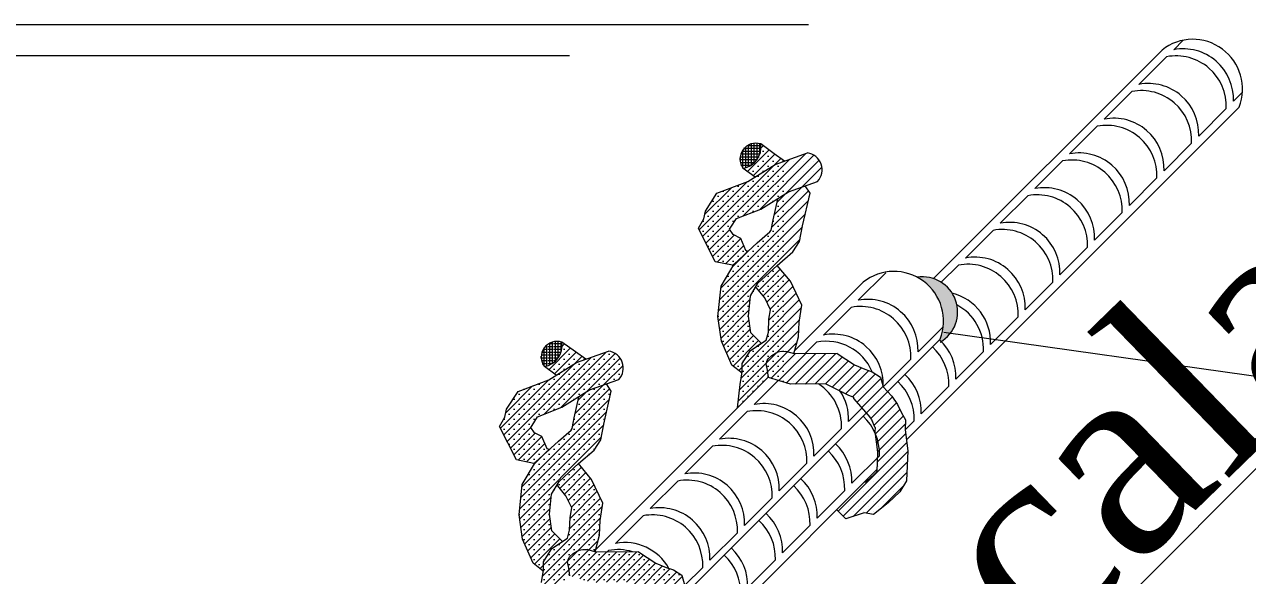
# Model space of a CAD drawing. Header units: millimetres. Extents: x 1177285 to 1225570, y -905119 to -683091.
# Drawn here: x 1220488 to 1222720, y -751566 to -750561 of the extents above; entities that cross this region are included whole.
import ezdxf

# ---------------------------------------------------------------- set-up
doc = ezdxf.new("R2010")
doc.units = ezdxf.units.MM
doc.layers.add('Элемент модели - Зона_Ном._пера__1', color=7, linetype='Continuous', lineweight=5)
doc.styles.add('style6', font='ARIALN.TTF', dxfattribs={"height": 300})

msp = doc.modelspace()

# ---------------------------------------------------------------- hatches: boundary and pattern name
at = {"lineweight": 9}
h = msp.add_hatch(dxfattribs=at)
h.set_pattern_fill('SACNCR', color=256, scale=398.298992, style=0)
h.set_pattern_definition([(45, (1032644.286, -654230.096), (-9.1251333, 9.1251333), []), (45, (1032653.411, -654230.096), (-9.1251333, 9.1251333), [0, -12.9048873])])
edge = h.paths.add_edge_path()
edge.add_line((1221916.781, -750795.671), (1221935.208, -750847.557))
edge.add_ellipse((1221912.468, -750826.418), major_axis=(-31.048, 0.093), ratio=1, start_angle=137.261191, end_angle=262.185041)
h.paths.add_polyline_path([(1221900.201, -751130.993), (1221901.438, -751104.393), (1221906.409, -751073.075), (1221885.534, -751029.676), (1221861.566, -751000.915), (1221826.481, -751033.258), (1221822.042, -751040.717), (1221823.728, -751041.518), (1221838.87, -751059.688), (1221849.332, -751081.437), (1221846.579, -751098.781), (1221845.477, -751122.457), (1221841.623, -751136.773), (1221812.992, -751155.769), (1221797.69, -751179.696), (1221797.85, -751194.862), (1221793.996, -751217.712), (1221789.145, -751262.069), (1221845.753, -751205.461), (1221843.795, -751191.456), (1221841.593, -751180.168), (1221843.52, -751174.387), (1221845.172, -751171.083), (1221851.779, -751164.751), (1221862.516, -751158.419), (1221869.663, -751157.307), (1221877.354, -751157.465), (1221889.96, -751161.254), (1221892.825, -751158.389)])
h.paths.add_polyline_path([(1222055.257, -751221.84), (1222050.16, -751204.324), (1222034.883, -751194.502), (1222021.672, -751190.182), (1222002.676, -751182.198), (1221971.236, -751161.451), (1221893.35, -751162.273), (1221877.354, -751157.465), (1221869.663, -751157.307), (1221862.516, -751158.419), (1221851.779, -751164.751), (1221845.172, -751171.083), (1221843.52, -751174.387), (1221841.593, -751180.168), (1221843.795, -751191.456), (1221845.753, -751205.461), (1221885.539, -751217.42), (1221950.616, -751216.732), (1221990.558, -751236.831), (1222000.88, -751241.169), (1222000.963, -751243.405), (1222027.483, -751273.712), (1222033.376, -751281.931), (1222039.362, -751294.824), (1222040.113, -751296.133), (1222039.843, -751303.32), (1222044.907, -751341.503), (1222043.303, -751376.6), (1222042.169, -751378.441), (1222027.916, -751391.954), (1222022.728, -751396.083), (1222022.037, -751395.947), (1221970.98, -751447.004), (1221986.709, -751462.733), (1222020.296, -751451.721), (1222037.089, -751455.025), (1222064.069, -751433.551), (1222085.267, -751413.454), (1222097.656, -751393.356), (1222100.134, -751339.121), (1222095.041, -751300.716), (1222095.729, -751282.409), (1222088.296, -751269.469), (1222081.138, -751254.052), (1222070.676, -751239.461)])
h.paths.add_polyline_path([(1221813.267, -751123.558), (1221808.862, -751092.999), (1221812.716, -751056.384), (1221826.481, -751033.258), (1221861.72, -751000.772), (1221890.352, -750976.27), (1221902.465, -750957.274), (1221907.972, -750928.643), (1221921.461, -750868.902), (1221912.636, -750855.573), (1221881.925, -750866.48), (1221862.032, -750878.882), (1221862.575, -750879.702), (1221854.068, -750917.377), (1221850.383, -750936.543), (1221848.33, -750939.761), (1221825.148, -750959.6), (1221783.268, -750998.208), (1221759.223, -751038.604), (1221753.385, -751094.061), (1221759.832, -751138.783), (1221778.997, -751182.641), (1221797.452, -751197.223), (1221797.85, -751194.862), (1221797.69, -751179.696), (1221812.992, -751155.769), (1221832.519, -751142.813)])
h.paths.add_polyline_path([(1221916.781, -750795.671), (1221857.866, -750816.594), (1221807.882, -750847.757), (1221751.323, -750869.177), (1221730.4, -750901.663), (1221727.372, -750915.979), (1221717.736, -750933.048), (1221748.57, -750994.165), (1221780.204, -751000.552), (1221781.154, -751001.76), (1221783.268, -750998.208), (1221808.361, -750975.075), (1221804.376, -750973.689), (1221794.933, -750951.38), (1221781.418, -750944.625), (1221774.671, -750934.742), (1221776.934, -750931.099), (1221787.136, -750915.26), (1221831.501, -750897.917), (1221881.925, -750866.48), (1221935.208, -750847.557)])
edge = h.paths.add_edge_path()
edge.add_ellipse((1221792.226, -750784.886), major_axis=(39.748, 0.001), ratio=1, start_angle=-79.604647, end_angle=8.07211)
edge.add_line((1221831.58, -750779.304), (1221874.936, -750810.532))
edge.add_line((1221874.936, -750810.532), (1221857.866, -750816.594))
edge.add_line((1221857.866, -750816.594), (1221821.029, -750839.561))
edge.add_line((1221821.029, -750839.561), (1221799.4, -750823.982))
h = msp.add_hatch(dxfattribs=at)
h.set_pattern_fill('SACNCR', color=256, scale=159.319597, angle=45, style=0)
h.set_pattern_definition([(90, (1032644.2857, -654230.0963), (-5.16195493, 2e-15), []), (90, (1032646.8667, -654227.5154), (-5.16195493, 2e-15), [0, -5.16195493])])
edge = h.paths.add_edge_path()
edge.add_ellipse((1221792.226, -750784.886), major_axis=(39.748, 0.093), ratio=1, start_angle=-79.73682, end_angle=7.939938)
edge.add_ellipse((1221822.62, -750806.779), major_axis=(28.899, 0.02), ratio=1, start_angle=71.898133, end_angle=216.493652)
h = msp.add_hatch(color=256, dxfattribs=at)
edge = h.paths.add_edge_path()
edge.add_ellipse((1222074.593, -751102.271), major_axis=(-90.547, 0.014), ratio=1, start_angle=158.654458, end_angle=242.078991, ccw=False)
edge.add_line((1222158.924, -751135.242), (1222157.83, -751136.335))
edge.add_ellipse((1222095.86, -751204.201), major_axis=(-64.985, 64.985), ratio=1, start_angle=269.648596, end_angle=272.599908, ccw=False)
edge.add_ellipse((1222126.701, -751085.626), major_axis=(64.093, 0.288), ratio=1, start_angle=-57.647548, end_angle=98.445066)
h = msp.add_hatch(dxfattribs=at)
h.set_pattern_fill('SACNCR', color=256, scale=398.298992, style=0)
h.set_pattern_definition([(45, (1032281.424, -654591.422), (-9.1251333, 9.1251333), []), (45, (1032290.549, -654591.422), (-9.1251333, 9.1251333), [0, -12.9048873])])
edge = h.paths.add_edge_path()
edge.add_line((1221553.919, -751156.997), (1221572.346, -751208.882))
edge.add_ellipse((1221549.606, -751187.743), major_axis=(31.048, 0.17), ratio=1, start_angle=-43.222758, end_angle=81.701092)
h.paths.add_polyline_path([(1221537.339, -751492.319), (1221538.576, -751465.719), (1221543.547, -751434.401), (1221522.672, -751391.002), (1221498.704, -751362.241), (1221463.619, -751394.584), (1221459.18, -751402.042), (1221460.866, -751402.843), (1221476.008, -751421.013), (1221486.47, -751442.762), (1221483.717, -751460.107), (1221482.615, -751483.783), (1221478.761, -751498.099), (1221450.129, -751517.095), (1221434.827, -751541.021), (1221434.988, -751556.188), (1221431.133, -751579.038), (1221426.282, -751623.395), (1221482.891, -751566.787), (1221480.933, -751552.781), (1221478.731, -751541.494), (1221480.658, -751535.713), (1221482.309, -751532.409), (1221488.917, -751526.077), (1221499.654, -751519.745), (1221506.8, -751518.633), (1221514.492, -751518.791), (1221527.097, -751522.58), (1221529.963, -751519.715)])
h.paths.add_polyline_path([(1221692.395, -751583.165), (1221687.298, -751565.65), (1221672.021, -751555.828), (1221658.81, -751551.508), (1221639.814, -751543.524), (1221608.374, -751522.776), (1221530.488, -751523.599), (1221514.492, -751518.791), (1221506.8, -751518.633), (1221499.654, -751519.745), (1221488.917, -751526.077), (1221482.309, -751532.409), (1221480.658, -751535.713), (1221478.731, -751541.494), (1221480.933, -751552.781), (1221482.891, -751566.787), (1221522.676, -751578.746), (1221587.754, -751578.058), (1221627.696, -751598.157), (1221638.018, -751602.495), (1221638.101, -751604.73), (1221664.621, -751635.038), (1221670.514, -751643.257), (1221676.5, -751656.15), (1221677.251, -751657.458), (1221676.981, -751664.646), (1221682.045, -751702.829), (1221680.441, -751737.926), (1221679.306, -751739.767), (1221665.054, -751753.279), (1221659.865, -751757.409), (1221659.175, -751757.273), (1221608.118, -751808.33), (1221623.846, -751824.059), (1221657.434, -751813.047), (1221674.227, -751816.35), (1221701.207, -751794.877), (1221722.405, -751774.779), (1221734.794, -751754.682), (1221737.272, -751700.447), (1221732.179, -751662.042), (1221732.867, -751643.734), (1221725.434, -751630.795), (1221718.276, -751615.378), (1221707.814, -751600.787)])
h.paths.add_polyline_path([(1221450.405, -751484.884), (1221446, -751454.325), (1221449.854, -751417.71), (1221463.619, -751394.584), (1221498.858, -751362.098), (1221527.49, -751337.596), (1221539.603, -751318.6), (1221545.109, -751289.968), (1221558.599, -751230.227), (1221549.774, -751216.899), (1221519.063, -751227.805), (1221499.17, -751240.208), (1221499.713, -751241.028), (1221491.206, -751278.703), (1221487.52, -751297.868), (1221485.468, -751301.087), (1221462.286, -751320.926), (1221420.406, -751359.534), (1221396.361, -751399.929), (1221390.523, -751455.387), (1221396.969, -751500.109), (1221416.135, -751543.967), (1221434.589, -751558.549), (1221434.988, -751556.188), (1221434.827, -751541.021), (1221450.129, -751517.095), (1221469.657, -751504.139)])
h.paths.add_polyline_path([(1221553.919, -751156.997), (1221495.004, -751177.92), (1221445.02, -751209.083), (1221388.461, -751230.503), (1221367.538, -751262.989), (1221364.51, -751277.304), (1221354.874, -751294.373), (1221385.708, -751355.491), (1221417.341, -751361.878), (1221418.292, -751363.085), (1221420.406, -751359.534), (1221445.499, -751336.401), (1221441.514, -751335.014), (1221432.071, -751312.706), (1221418.556, -751305.951), (1221411.809, -751296.068), (1221414.072, -751292.425), (1221424.274, -751276.585), (1221468.639, -751259.242), (1221519.063, -751227.805), (1221572.346, -751208.882)])
edge = h.paths.add_edge_path()
edge.add_ellipse((1221429.364, -751146.212), major_axis=(-39.748, 0.153), ratio=1, start_angle=100.617464, end_angle=188.294221)
edge.add_line((1221468.718, -751140.63), (1221512.073, -751171.858))
edge.add_line((1221512.073, -751171.858), (1221495.004, -751177.92))
edge.add_line((1221495.004, -751177.92), (1221458.166, -751200.886))
edge.add_line((1221458.166, -751200.886), (1221436.537, -751185.307))
h = msp.add_hatch(dxfattribs=at)
h.set_pattern_fill('SACNCR', color=256, scale=159.319597, angle=45, style=0)
h.set_pattern_definition([(90, (1032281.4236, -654591.422), (-5.16195493, 2e-15), []), (90, (1032284.0045, -654588.841), (-5.16195493, 2e-15), [0, -5.16195493])])
edge = h.paths.add_edge_path()
edge.add_ellipse((1221429.364, -751146.212), major_axis=(-39.747, 0.184), ratio=1, start_angle=100.662303, end_angle=188.33906)
edge.add_ellipse((1221459.758, -751168.104), major_axis=(-28.898, 0.151), ratio=1, start_angle=252.236266, end_angle=396.831784)

# ---------------------------------------------------------------- linework, layer by layer
at = {"lineweight": 15}
for p, q in [((1219368.115, -750561.431), (1221918.806, -750561.431)), ((1219755.315, -750617.91), (1221482.519, -750617.91))]:
    msp.add_line(p, q, dxfattribs=at)
at = {"lineweight": 20}
for p, q in [((1222147.081, -751024.859), (1222563.978, -750607.982)), ((1222097.463, -751318.985), (1222704.465, -750711.983)), ((1221893.391, -751156.287), (1222018.436, -751031.241)), ((1222063.223, -751230.943), (1222158.924, -751135.242)), ((1221527.097, -751522.58), (1221845.502, -751204.176)), ((1221701.077, -751593.088), (1222024.202, -751269.963)), ((1221734.781, -751681.667), (1222043.469, -751372.979))]:
    msp.add_line(p, q, dxfattribs=at)
at = {"lineweight": 9}
for p, q in [((1222585.22, -750607.363), (1222602.356, -750590.227)), ((1222521.9, -750670.683), (1222572.281, -750620.302)), ((1222458.58, -750734.003), (1222508.961, -750683.622)), ((1222694.241, -750701.517), (1222710.463, -750685.294)), ((1222630.921, -750764.837), (1222681.301, -750714.456)), ((1222395.26, -750797.323), (1222445.641, -750746.942)), ((1221856.214, -750797.047), (1221831.58, -750779.304)), ((1222567.601, -750828.157), (1222617.981, -750777.776)), ((1221874.936, -750810.532), (1221856.214, -750797.047)), ((1221857.866, -750816.594), (1221916.781, -750795.671)), ((1222331.94, -750860.643), (1222382.321, -750810.262)), ((1221821.029, -750839.561), (1221799.4, -750823.982)), ((1221807.882, -750847.757), (1221857.866, -750816.594)), ((1221751.323, -750869.177), (1221807.882, -750847.757)), ((1221881.925, -750866.48), (1221935.208, -750847.557)), ((1221921.461, -750868.902), (1221912.636, -750855.573)), ((1222504.281, -750891.477), (1222554.661, -750841.096)), ((1221730.4, -750901.663), (1221751.323, -750869.177)), ((1221831.501, -750897.917), (1221881.925, -750866.48)), ((1221907.972, -750928.643), (1221921.461, -750868.902)), ((1222268.62, -750923.963), (1222319.001, -750873.582)), ((1221787.136, -750915.26), (1221831.501, -750897.917)), ((1221854.068, -750917.377), (1221862.575, -750879.702)), ((1221862.575, -750879.702), (1221862.032, -750878.882)), ((1221717.736, -750933.048), (1221727.372, -750915.979)), ((1221727.372, -750915.979), (1221730.4, -750901.663)), ((1221776.934, -750931.099), (1221787.136, -750915.26)), ((1221850.383, -750936.543), (1221854.068, -750917.377)), ((1222440.961, -750954.797), (1222491.341, -750904.416)), ((1221748.57, -750994.165), (1221717.736, -750933.048)), ((1221774.671, -750934.742), (1221776.934, -750931.099)), ((1221781.418, -750944.625), (1221774.671, -750934.742)), ((1221794.933, -750951.38), (1221781.418, -750944.625)), ((1221825.148, -750959.6), (1221848.33, -750939.761)), ((1221848.33, -750939.761), (1221850.383, -750936.543)), ((1221902.465, -750957.274), (1221907.972, -750928.643)), ((1222205.3, -750987.283), (1222255.681, -750936.902)), ((1221783.268, -750998.208), (1221825.148, -750959.6)), ((1221804.376, -750973.689), (1221794.933, -750951.38)), ((1221890.352, -750976.27), (1221902.465, -750957.274)), ((1222377.641, -751018.117), (1222428.021, -750967.736)), ((1221808.361, -750975.075), (1221804.376, -750973.689)), ((1221861.72, -751000.772), (1221890.352, -750976.27)), ((1221780.204, -751000.552), (1221748.57, -750994.165)), ((1221759.223, -751038.604), (1221783.268, -750998.208)), ((1221781.154, -751001.76), (1221780.204, -751000.552)), ((1221826.481, -751033.258), (1221861.72, -751000.772)), ((1221885.534, -751029.676), (1221861.566, -751000.915)), ((1222161.062, -751031.521), (1222192.361, -751000.222)), ((1221812.716, -751056.384), (1221826.481, -751033.258)), ((1221906.409, -751073.075), (1221885.534, -751029.676)), ((1222009.557, -751064.366), (1222059.937, -751013.985)), ((1222314.321, -751081.437), (1222364.701, -751031.056)), ((1221753.385, -751094.061), (1221759.223, -751038.604)), ((1221808.862, -751092.999), (1221812.716, -751056.384)), ((1221823.728, -751041.518), (1221822.042, -751040.717)), ((1221838.87, -751059.688), (1221823.728, -751041.518)), ((1221849.332, -751081.437), (1221838.87, -751059.688)), ((1221901.438, -751104.393), (1221906.409, -751073.075)), ((1221946.237, -751127.686), (1221996.617, -751077.305)), ((1221759.832, -751138.783), (1221753.385, -751094.061)), ((1221813.267, -751123.558), (1221808.862, -751092.999)), ((1221845.477, -751122.457), (1221846.579, -751098.781)), ((1221846.579, -751098.781), (1221849.332, -751081.437)), ((1222251.001, -751144.757), (1222301.381, -751094.376)), ((1221832.519, -751142.813), (1221813.267, -751123.558)), ((1221841.623, -751136.773), (1221845.477, -751122.457)), ((1221900.201, -751130.993), (1221901.438, -751104.393)), ((1222118.577, -751158.52), (1222164.556, -751112.541)), ((1222165.802, -751122.467), (1223000.173, -751240.336)), ((1221493.352, -751158.373), (1221468.718, -751140.63)), ((1221778.997, -751182.641), (1221759.832, -751138.783)), ((1221812.992, -751155.769), (1221841.623, -751136.773)), ((1221824.302, -751148.265), (1221832.519, -751142.813)), ((1221891.897, -751161.837), (1221900.201, -751130.993)), ((1221911.844, -751162.078), (1221933.297, -751140.625)), ((1222063.223, -751230.943), (1222158.924, -751135.242)), ((1221512.073, -751171.858), (1221493.352, -751158.373)), ((1221495.004, -751177.92), (1221553.919, -751156.997)), ((1221797.69, -751179.696), (1221812.992, -751155.769)), ((1221845.172, -751171.083), (1221851.779, -751164.751)), ((1221851.779, -751164.751), (1221862.516, -751158.419)), ((1221862.516, -751158.419), (1221869.663, -751157.307)), ((1221869.663, -751157.307), (1221877.354, -751157.465)), ((1221893.35, -751162.273), (1221877.354, -751157.465)), ((1221971.236, -751161.451), (1221893.35, -751162.273)), ((1221971.236, -751161.451), (1222002.676, -751182.198)), ((1222187.681, -751208.077), (1222238.061, -751157.696)), ((1221458.166, -751200.886), (1221436.537, -751185.307)), ((1221445.02, -751209.083), (1221495.004, -751177.92)), ((1221797.452, -751197.223), (1221778.997, -751182.641)), ((1221797.85, -751194.862), (1221797.69, -751179.696)), ((1221841.593, -751180.168), (1221843.52, -751174.387)), ((1221843.795, -751191.456), (1221841.593, -751180.168)), ((1221843.52, -751174.387), (1221845.172, -751171.083)), ((1222002.676, -751182.198), (1222021.672, -751190.182)), ((1222021.672, -751190.182), (1222034.883, -751194.502)), ((1222055.257, -751221.84), (1222105.638, -751171.459)), ((1221388.461, -751230.503), (1221445.02, -751209.083)), ((1221519.063, -751227.805), (1221572.346, -751208.882)), ((1221793.996, -751217.712), (1221797.85, -751194.862)), ((1221819.597, -751254.325), (1221863.213, -751210.709)), ((1221845.753, -751205.461), (1221843.795, -751191.456)), ((1221885.539, -751217.42), (1221845.538, -751205.397)), ((1222034.883, -751194.502), (1222050.16, -751204.324)), ((1222050.16, -751204.324), (1222055.257, -751221.84)), ((1221367.538, -751262.989), (1221388.461, -751230.503)), ((1221468.639, -751259.242), (1221519.063, -751227.805)), ((1221545.109, -751289.968), (1221558.599, -751230.227)), ((1221558.599, -751230.227), (1221549.774, -751216.899)), ((1221789.333, -751260.344), (1221793.996, -751217.712)), ((1221950.616, -751216.732), (1221885.539, -751217.42)), ((1221950.616, -751216.732), (1221990.558, -751236.831)), ((1222055.257, -751221.84), (1222070.676, -751239.461)), ((1222124.361, -751271.397), (1222174.741, -751221.016)), ((1221491.206, -751278.703), (1221499.713, -751241.028)), ((1221499.713, -751241.028), (1221499.17, -751240.208)), ((1221990.558, -751236.831), (1222000.88, -751241.169)), ((1222000.88, -751241.169), (1222000.963, -751243.405)), ((1222000.963, -751243.405), (1222027.483, -751273.712)), ((1222070.676, -751239.461), (1222081.138, -751254.052)), ((1222081.138, -751254.052), (1222088.296, -751269.469)), ((1221354.874, -751294.373), (1221364.51, -751277.304)), ((1221364.51, -751277.304), (1221367.538, -751262.989)), ((1221414.072, -751292.425), (1221424.274, -751276.585)), ((1221424.274, -751276.585), (1221468.639, -751259.242)), ((1221487.52, -751297.868), (1221491.206, -751278.703)), ((1221701.077, -751593.088), (1222024.202, -751269.963)), ((1221756.277, -751317.645), (1221806.657, -751267.265)), ((1221991.937, -751285.16), (1222016.237, -751260.86)), ((1222027.483, -751273.712), (1222033.376, -751281.931)), ((1222088.296, -751269.469), (1222095.729, -751282.409)), ((1221385.708, -751355.491), (1221354.874, -751294.373)), ((1221411.809, -751296.068), (1221414.072, -751292.425)), ((1221418.556, -751305.951), (1221411.809, -751296.068)), ((1221462.286, -751320.926), (1221485.468, -751301.087)), ((1221485.468, -751301.087), (1221487.52, -751297.868)), ((1221539.603, -751318.6), (1221545.109, -751289.968)), ((1221928.617, -751348.48), (1221978.998, -751298.099)), ((1222033.376, -751281.931), (1222039.362, -751294.824)), ((1222039.362, -751294.824), (1222040.113, -751296.133)), ((1222040.113, -751296.133), (1222039.843, -751303.32)), ((1222095.729, -751282.409), (1222095.041, -751300.716)), ((1222095.041, -751300.716), (1222111.421, -751284.336)), ((1222095.041, -751300.716), (1222100.134, -751339.121)), ((1221432.071, -751312.706), (1221418.556, -751305.951)), ((1221420.406, -751359.534), (1221462.286, -751320.926)), ((1221441.514, -751335.014), (1221432.071, -751312.706)), ((1221527.49, -751337.596), (1221539.603, -751318.6)), ((1222039.843, -751303.32), (1222044.907, -751341.503)), ((1221445.499, -751336.401), (1221441.514, -751335.014)), ((1221498.858, -751362.098), (1221527.49, -751337.596)), ((1221692.957, -751380.965), (1221743.337, -751330.585)), ((1222044.907, -751341.503), (1222043.303, -751376.6)), ((1222100.134, -751339.121), (1222097.656, -751393.356)), ((1221417.341, -751361.878), (1221385.708, -751355.491)), ((1221396.361, -751399.929), (1221420.406, -751359.534)), ((1221418.292, -751363.085), (1221417.341, -751361.878)), ((1221463.619, -751394.584), (1221498.858, -751362.098)), ((1221522.672, -751391.002), (1221498.704, -751362.241)), ((1221865.297, -751411.8), (1221915.678, -751361.419)), ((1221997.721, -751398.037), (1222048.101, -751347.656)), ((1221543.547, -751434.401), (1221522.672, -751391.002)), ((1222027.916, -751391.954), (1222022.728, -751396.083)), ((1222042.169, -751378.441), (1222027.916, -751391.954)), ((1222043.303, -751376.6), (1222042.169, -751378.441)), ((1221390.523, -751455.387), (1221396.361, -751399.929)), ((1221449.854, -751417.71), (1221463.619, -751394.584)), ((1221460.866, -751402.843), (1221459.18, -751402.042)), ((1221476.008, -751421.013), (1221460.866, -751402.843)), ((1221629.637, -751444.285), (1221680.017, -751393.905)), ((1221934.401, -751461.357), (1221984.781, -751410.976)), ((1222022.728, -751396.083), (1222020.753, -751395.695)), ((1222085.267, -751413.454), (1222064.069, -751433.551)), ((1222097.656, -751393.356), (1222085.267, -751413.454)), ((1221446, -751454.325), (1221449.854, -751417.71)), ((1221486.47, -751442.762), (1221476.008, -751421.013)), ((1221538.576, -751465.719), (1221543.547, -751434.401)), ((1221801.977, -751475.119), (1221852.358, -751424.739)), ((1222064.069, -751433.551), (1222037.089, -751455.025)), ((1221396.969, -751500.109), (1221390.523, -751455.387)), ((1221450.405, -751484.884), (1221446, -751454.325)), ((1221483.717, -751460.107), (1221486.47, -751442.762)), ((1221566.317, -751507.605), (1221616.697, -751457.225)), ((1221986.709, -751462.733), (1221970.212, -751446.236)), ((1222020.296, -751451.721), (1221986.709, -751462.733)), ((1222037.089, -751455.025), (1222020.296, -751451.721)), ((1221482.615, -751483.783), (1221483.717, -751460.107)), ((1221537.339, -751492.319), (1221538.576, -751465.719)), ((1221871.081, -751524.676), (1221921.461, -751474.296)), ((1221416.135, -751543.967), (1221396.969, -751500.109)), ((1221450.129, -751517.095), (1221478.761, -751498.099)), ((1221469.657, -751504.139), (1221450.405, -751484.884)), ((1221478.761, -751498.099), (1221482.615, -751483.783)), ((1221529.035, -751523.162), (1221537.339, -751492.319)), ((1221738.657, -751538.439), (1221789.038, -751488.059)), ((1221434.827, -751541.021), (1221450.129, -751517.095)), ((1221461.44, -751509.59), (1221469.657, -751504.139)), ((1221482.309, -751532.409), (1221488.917, -751526.077)), ((1221488.917, -751526.077), (1221499.654, -751519.745)), ((1221499.654, -751519.745), (1221506.8, -751518.633)), ((1221506.8, -751518.633), (1221514.492, -751518.791)), ((1221530.488, -751523.599), (1221514.492, -751518.791)), ((1221608.374, -751522.776), (1221530.488, -751523.599)), ((1221550.535, -751523.387), (1221553.377, -751520.545)), ((1221608.374, -751522.776), (1221639.814, -751543.524)), ((1221434.589, -751558.549), (1221416.135, -751543.967)), ((1221434.988, -751556.188), (1221434.827, -751541.021)), ((1221478.731, -751541.494), (1221480.658, -751535.713)), ((1221480.933, -751552.781), (1221478.731, -751541.494)), ((1221480.658, -751535.713), (1221482.309, -751532.409)), ((1221639.814, -751543.524), (1221658.81, -751551.508)), ((1221807.761, -751587.996), (1221858.141, -751537.616)), ((1221431.133, -751579.038), (1221434.988, -751556.188)), ((1221482.891, -751566.787), (1221480.933, -751552.781)), ((1221658.81, -751551.508), (1221672.021, -751555.828)), ((1221672.021, -751555.828), (1221687.298, -751565.65)), ((1221687.298, -751565.65), (1221692.395, -751583.165)), ((1221693.112, -751583.985), (1221725.718, -751551.379))]:
    msp.add_line(p, q, dxfattribs=at)
for centre, major_axis, start_param, end_param in [((1222620.135, -750679.012), (90.547, 0.091), -0.37370809, 2.23877762), ((1222602.42, -750697.641), (-91.902, 0.191), 3.10148889, 4.90272642), ((1222589.48, -750710.581), (91.903, 0.093), -0.04319369, 1.75804384), ((1222539.1, -750760.961), (-91.903, 0.001), 3.09942481, 4.90066235), ((1222526.16, -750773.901), (91.903, 0.049), -0.04271784, 1.75851969), ((1222462.84, -750837.221), (91.903, 0.045), -0.04267128, 1.75856626), ((1222475.78, -750824.281), (-91.903, 0.001), 3.09942481, 4.90066235), ((1221822.62, -750806.779), (-28.898, 0.161), 4.4027029, 6.92637078), ((1221792.226, -750784.886), (39.748, 0.159), -1.39331904, 0.13692905), ((1221912.468, -750826.418), (-31.048, 0.11), 2.3962171, 4.5765496), ((1222399.52, -750900.541), (91.903, 0.049), -0.04271784, 1.75851969), ((1222412.46, -750887.601), (-91.903, 0.002), 3.09943659, 4.90067413), ((1222349.14, -750950.921), (-91.902, 0.191), 3.10148889, 4.90272642), ((1222336.2, -750963.861), (-91.903, 0.002), 3.09943659, 4.90067413), ((1222285.82, -751014.241), (91.903, 0.093), -0.04319369, 1.75804384), ((1222272.88, -751027.181), (91.903, 0.049), -0.04271784, 1.75851969), ((1222222.5, -751077.561), (-91.903, 0.001), 3.09942481, 4.90066235), ((1222074.593, -751102.271), (90.547, 0.084), -0.37362287, 2.23886284), ((1222209.561, -751090.501), (-91.902, 0.146), 3.10100103, 4.90223856), ((1222126.701, -751085.626), (64.093, 0.169), -1.04203682, 1.72004391), ((1222159.18, -751140.881), (-91.903, 0.095), 3.10044218, 4.4734205), ((1222013.817, -751167.584), (-91.903, 0.05), 3.09995497, 4.90119251), ((1222026.756, -751154.644), (91.903, 0.093), -0.04319369, 1.75804384), ((1222146.241, -751153.821), (-91.902, 0.128), 3.10080845, 4.22389282), ((1221963.436, -751217.964), (-91.903, 0.096), 3.10045222, 4.90168975), ((1221459.758, -751168.104), (28.899, 0.102), 1.25203333, 3.77570121), ((1221429.364, -751146.212), (-39.748, 0.13), 1.75552131, 3.2857694), ((1221950.497, -751230.904), (-91.902, 0.174), 3.55074066, 4.90254446), ((1222095.86, -751204.201), (-91.902, 0.438), 3.10417449, 3.97712965), ((1221549.606, -751187.743), (31.048, 0.158), -0.75399752, 1.42633498), ((1222082.921, -751217.141), (91.903, 0.104), -0.04330963, 0.82964553), ((1222019.601, -751280.461), (91.903, 0.104), -0.04330963, 0.82964553), ((1222032.54, -751267.521), (91.903, 0.104), -0.04330963, 0.82964553), ((1221887.177, -751294.224), (-91.903, 0.008), 3.09950158, 4.14192345), ((1221900.116, -751281.284), (-91.902, 0.19), 3.10148188, 3.74172175), ((1221836.796, -751344.604), (91.903, 0.049), -0.04271784, 1.75851969), ((1221823.857, -751357.544), (91.903, 0.049), -0.04271784, 1.75851969), ((1221956.281, -751343.781), (91.903, 0.104), -0.04330963, 0.82964553), ((1221773.476, -751407.924), (-91.903, 0.002), 3.09943659, 4.90067413), ((1221760.537, -751420.864), (-91.902, 0.191), 3.10148889, 4.90272642), ((1221892.961, -751407.101), (-91.902, 0.12), 3.10071927, 3.97367443), ((1221905.9, -751394.161), (91.903, 0.104), -0.04330963, 0.82964553), ((1221697.217, -751484.183), (-91.903, 0.046), 3.09990839, 4.90114592), ((1221710.156, -751471.244), (91.903, 0.093), -0.04319369, 1.75804384), ((1221842.58, -751457.481), (-91.902, 0.151), 3.10105528, 3.97401045), ((1221829.641, -751470.421), (91.903, 0.104), -0.04330963, 0.82964553), ((1221633.897, -751547.503), (-91.903, 0.002), 3.09943659, 4.90067413), ((1221646.836, -751534.564), (-91.903, 0.096), 3.10045222, 4.90168975), ((1221779.26, -751520.801), (91.903, 0.104), -0.04330963, 0.82964553), ((1221766.321, -751533.74), (91.903, 0.104), -0.04330963, 0.82964553), ((1221583.516, -751597.884), (91.903, 0.046), 0.50805403, 1.75856011), ((1221570.577, -751610.823), (-91.902, 0.126), 4.41867256, 4.90202288), ((1221715.94, -751584.121), (-91.902, 0.12), 3.10071927, 3.97367443), ((1221703.001, -751597.06), (-91.902, 0.18), 3.1013689, 3.97432406)]:
    msp.add_ellipse(centre, major_axis=major_axis, ratio=1, start_param=start_param, end_param=end_param, dxfattribs=at)
at = {"layer": 'Элемент модели - Зона_Ном._пера__1', "color": 0, "linetype": 'Continuous', "lineweight": 9}
msp.add_line((1221032.934, -753076.726), (1222955.853, -751150.172), dxfattribs=at)

# ---------------------------------------------------------------- texts
at = {"layer": 'Элемент модели - Зона_Ном._пера__1', "color": 0, "linetype": 'Continuous', "lineweight": 0, "insert": (1221687.064, -751870.864), "char_height": 350, "attachment_point": 1, "rotation": 44.181545, "style": 'style6'}
msp.add_mtext('\\pxqc;{\\fTimes New Roman|b0|i0|c238|p18;Lcalaq\\P50d(700)}', dxfattribs=at)

doc.saveas('drawing.dxf')
